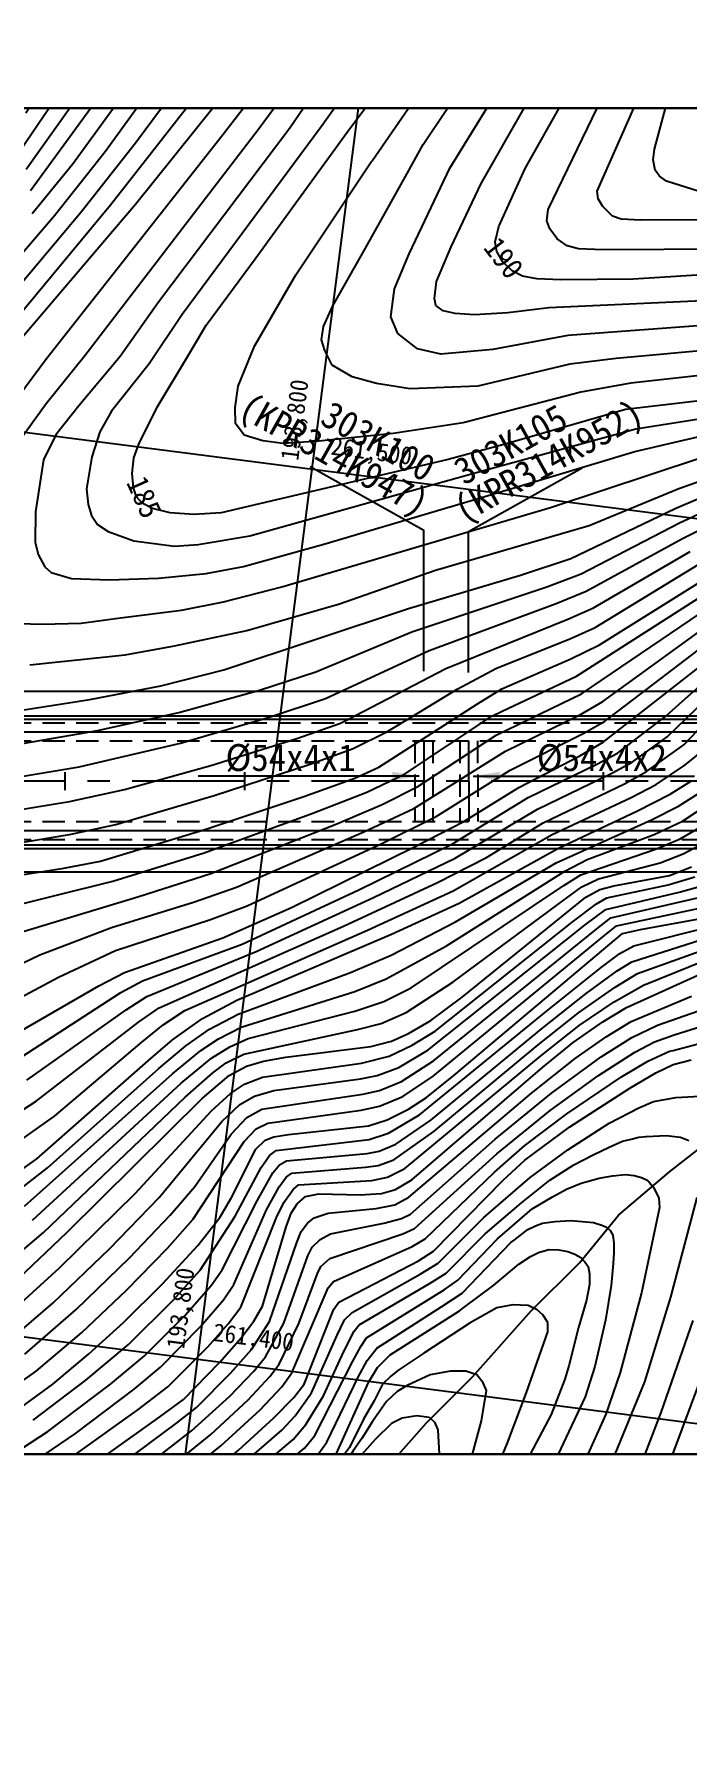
# Model space of a CAD drawing. Header units: millimetres. Extents: x 5094 to 5890, y 1103 to 1807.
# Drawn here: x 5335.8 to 5408.5, y 1363.4 to 1554.2 of the extents above; entities that cross this region are included whole.
import ezdxf
from ezdxf.enums import TextEntityAlignment as Align
from ezdxf.xclip import XClip

# ---------------------------------------------------------------- set-up
doc = ezdxf.new("R2010")
doc.units = ezdxf.units.MM
doc.header["$LTSCALE"] = 10
doc.header["$MEASUREMENT"] = 0
doc.header["$XCLIPFRAME"] = 2
doc.linetypes.add('CENTER', pattern=[2, 1.25, -0.25, 0.25, -0.25])
doc.linetypes.add('HIDDEN', pattern=[0.375, 0.25, -0.125])
doc.layers.add('TX-PAPR', color=2, linetype='Continuous', plot=False)
doc.layers.add('TZ-BASE', color=253, linetype='Continuous')
doc.layers.add('TZ-CABL', color=4, linetype='Continuous')
doc.styles.add('GR', font='GulimChe.ttf')
doc.styles.add('HANA', font='GulimChe.ttf')
doc.styles.get("Standard").update_dxf_attribs({"font": 'GulimChe.ttf'})
doc.linetypes.add('ZIGZAG', pattern='A,0.0001,-0.2,[131,ltypeshp.shx,S=0.2,R=0,X=-0.2,Y=0],-0.4,[131,ltypeshp.shx,S=0.2,R=180,X=0.2,Y=0],-0.2', length=0.8001)
doc.dimstyles.get("Standard").update_dxf_attribs({"dimtxt": 0.18, "dimasz": 0.18, "dimexe": 0.18, "dimexo": 0.0625, "dimgap": 0.09, "dimtad": 0, "dimtih": 1, "dimtoh": 1, "dimdec": 4, "dimzin": 0, "dimdsep": 46, "dimtxsty": 'Standard', "dimcen": 0.09, "dimadec": 0, "dimazin": 0, "dimtfac": 1, "dimtdec": 4, "dimtofl": 0, "dimtmove": 0, "dimatfit": 3, "dimfxl": 0, "dimtolj": 1, "dimtzin": 0, "dimarcsym": 0})

# ---------------------------------------------------------------- blocks, each defined once
blk = doc.blocks.new('JD-GGKLGFKGFK34FGKL')
at = {"layer": 'TZ-BASE'}
for p, q in [((160.58, -175), (206.1, 179.22)), ((193.44, 85.14, 183), (185.08, 72.77, 183)), ((196.86, 84.65, 184), (188.57, 72.93, 184)), ((194.23, 69.13, 186), (205.84, 85.86, 186)), ((199.94, 70.93, 187), (209.05, 84.67, 187)), ((202.89, 68.32, 188), (212.32, 83.62, 188)), ((206.39, 66.6, 189), (215.27, 82.11, 189)), ((171.84, 80.33, 177), (164.49, 70.11, 177)), ((191.77, 72.71, 185), (198.38, 81.68, 185)), ((211.31, 68.26, 190), (218.54, 81.16, 190)), ((179.53, 78.81, 180), (167.85, 64.27, 180)), ((174.12, 79.52, 178), (167.88, 71.1, 178)), ((213.85, 63.7, 191), (221.7, 79.89, 191)), ((157.67, 77.6, 172), (155.64, 74.45, 172)), ((175.35, 77.29, 179), (165.09, 64.2, 179)), ((181.64, 77.23, 181), (177.64, 72.06, 181)), ((184.52, 76.59, 182), (181.53, 72.59, 182)), ((219.32, 65.76, 192), (224.5, 77.46, 192)), ((159.01, 76.12, 173), (154.99, 70.24, 173)), ((161.07, 75.75, 174), (155.68, 68.15, 174)), ((163.47, 75.78, 175), (156.15, 65.77, 175)), ((166.01, 75.85, 176), (160.83, 68.7, 176)), ((225.71, 70.42, 193), (227.16, 75.87, 193)), ((181.53, 72.59, 182), (162.2, 47.4, 182)), ((185.08, 72.77, 183), (170.41, 53.37, 183)), ((188.57, 72.93, 184), (173.08, 51.99, 184)), ((181.22, 58.21, 185), (191.77, 72.71, 185)), ((177.64, 72.06, 181), (157.95, 47.08, 181)), ((167.88, 71.1, 178), (161.81, 63.4, 178)), ((198.14, 67.73, 187), (199.94, 70.93, 187)), ((160.83, 68.7, 176), (156.36, 63.21, 176)), ((164.49, 70.11, 177), (158.83, 62.99, 177)), ((185.72, 56.43, 186), (194.14, 69, 186)), ((194.14, 69, 186), (194.23, 69.13, 186)), ((225.56, 69.25, 193), (225.71, 70.42, 193)), ((225.78, 68.09, 193), (225.56, 69.25, 193)), ((193.49, 59.38, 187), (198.14, 67.73, 187)), ((198.38, 58.75, 188), (202.89, 68.32, 188)), ((208.36, 61.81, 190), (211.31, 68.26, 190)), ((226.26, 67.41, 193), (225.78, 68.09, 193)), ((227.07, 66.86, 193), (226.26, 67.41, 193)), ((230.68, 65.71, 193), (227.07, 66.86, 193)), ((203.06, 59.55, 189), (206.39, 66.6, 189)), ((219.43, 64.88, 192), (219.32, 65.76, 192)), ((219.94, 64.04, 192), (219.43, 64.88, 192)), ((158.83, 62.99, 177), (146.32, 48.51, 177)), ((161.81, 63.4, 178), (147.41, 46.29, 178)), ((165.09, 64.2, 179), (149.65, 45.58, 179)), ((167.85, 64.27, 180), (153.39, 47.26, 180)), ((213.7, 62.45, 191), (213.85, 63.7, 191)), ((221.05, 62.95, 192), (219.94, 64.04, 192)), ((207.94, 60.11, 190), (208.36, 61.81, 190)), ((214.03, 61.53, 191), (213.7, 62.45, 191)), ((214.88, 60.44, 191), (214.03, 61.53, 191)), ((222.01, 62.62, 192), (221.05, 62.95, 192)), ((224.2, 62.5, 192), (222.01, 62.62, 192)), ((233.07, 62.54, 192), (224.2, 62.5, 192)), ((189.86, 52.97, 187), (193.49, 59.38, 187)), ((201.42, 55.68, 189), (203.06, 59.55, 189)), ((208.04, 59.61, 190), (207.94, 60.11, 190)), ((208.15, 59.02, 190), (208.04, 59.61, 190)), ((215.97, 59.66, 191), (214.88, 60.44, 191)), ((217.26, 59.33, 191), (215.97, 59.66, 191)), ((219.96, 59.2, 191), (217.26, 59.33, 191)), ((234.81, 59.28, 191), (219.96, 59.2, 191)), ((175.74, 50.8, 185), (181.22, 58.21, 185)), ((196.73, 54.88, 188), (198.38, 58.75, 188)), ((208.78, 57.89, 190), (208.15, 59.02, 190)), ((209.84, 56.88, 190), (208.78, 57.89, 190)), ((181.14, 48.48, 186), (185.72, 56.43, 186)), ((201.18, 53.8, 189), (201.42, 55.68, 189)), ((211.01, 56.27, 190), (209.84, 56.88, 190)), ((212.59, 55.97, 190), (211.01, 56.27, 190)), ((215.29, 55.87, 190), (212.59, 55.97, 190)), ((223.34, 55.93, 190), (215.29, 55.87, 190)), ((232.82, 56.54, 190), (223.34, 55.93, 190)), ((196.33, 51.75, 188), (196.59, 53.76, 188)), ((196.59, 53.76, 188), (196.73, 54.88, 188)), ((201.33, 53.02, 189), (201.18, 53.8, 189)), ((233.52, 53.64, 189), (213.95, 52.75, 189)), ((170.41, 53.37, 183), (166.14, 47.32, 183)), ((173.08, 51.99, 184), (169.39, 46.51, 184)), ((188.81, 50.68, 187), (189.86, 52.97, 187)), ((197.11, 49.87, 188), (196.33, 51.75, 188)), ((202.15, 52.41, 189), (201.33, 53.02, 189)), ((203.51, 52.1, 189), (202.15, 52.41, 189)), ((205.65, 51.95, 189), (203.51, 52.1, 189)), ((209.35, 52.19, 189), (205.65, 51.95, 189)), ((213.95, 52.75, 189), (209.35, 52.19, 189)), ((173.8, 47.53, 185), (175.74, 50.8, 185)), ((188.61, 49.18, 187), (188.81, 50.68, 187)), ((199.31, 48.19, 188), (197.11, 49.87, 188)), ((216.05, 49.67, 188), (207.69, 48.11, 188)), ((232.54, 50.88, 188), (216.05, 49.67, 188)), ((80, 48.6), (700, -31.07)), ((179.29, 44.01, 186), (181.14, 48.48, 186)), ((188.97, 47.99, 187), (188.61, 49.18, 187)), ((189.78, 46.35, 187), (188.97, 47.99, 187)), ((201.91, 47.6, 188), (199.31, 48.19, 188)), ((207.69, 48.11, 188), (201.91, 47.6, 188)), ((233.26, 48.17, 187), (221.46, 47.1, 187)), ((157.95, 47.08, 181), (153.27, 40.73, 181)), ((162.2, 47.4, 182), (157.89, 42.05, 182)), ((166.14, 47.32, 183), (161.56, 41.83, 183)), ((169.39, 46.51, 184), (165.18, 41.24, 184)), ((170.28, 41.67, 185), (173.8, 47.53, 185)), ((192.03, 45.05, 187), (189.78, 46.35, 187)), ((216.27, 46.45, 187), (206.03, 44.02, 187)), ((221.46, 47.1, 187), (216.27, 46.45, 187)), ((178.98, 41.63, 186), (179.29, 44.01, 186)), ((194.74, 44.32, 187), (192.03, 45.05, 187)), ((198.48, 43.71, 187), (194.74, 44.32, 187)), ((206.03, 44.02, 187), (198.48, 43.71, 187)), ((223.08, 44.35, 186), (217.5, 43.36, 186)), ((230.77, 45.19, 186), (223.08, 44.35, 186)), ((157.89, 42.05, 182), (154.63, 37.5, 182)), ((217.5, 43.36, 186), (204.37, 39.94, 186)), ((234.74, 42.84, 185), (222.47, 41.4, 185)), ((161.56, 41.83, 183), (158.98, 38.6, 183)), ((165.18, 41.24, 184), (163.89, 38.92, 184)), ((168.24, 37.57, 185), (170.28, 41.67, 185)), ((179.01, 39.84, 186), (178.98, 41.63, 186)), ((222.47, 41.4, 185), (209.08, 37.54, 185)), ((223.62, 39.25, 184), (232.8, 40.72, 184)), ((158.98, 38.6, 183), (157.59, 35.8, 183)), ((163.89, 38.92, 184), (163.01, 36.15, 184)), ((179.99, 38.57, 186), (179.01, 39.84, 186)), ((182.07, 37.92, 186), (179.99, 38.57, 186)), ((196.57, 38.73, 186), (188.31, 37.88, 186)), ((204.37, 39.94, 186), (196.57, 38.73, 186)), ((205.58, 34.34, 184), (223.62, 39.25, 184)), ((223.53, 36.72, 183), (230.54, 38.36, 183)), ((167.68, 36.04, 185), (168.24, 37.57, 185)), ((184.33, 37.63, 186), (182.07, 37.92, 186)), ((188.31, 37.88, 186), (184.33, 37.63, 186)), ((209.08, 37.54, 185), (202.71, 35.86, 185)), ((209.81, 32.62, 183), (223.53, 36.72, 183)), ((157.59, 35.8, 183), (156.72, 30.02, 183)), ((163.01, 36.15, 184), (162.41, 32.56, 184)), ((167.5, 34.27, 185), (167.68, 36.04, 185)), ((202.71, 35.86, 185), (177.41, 29.89, 185)), ((214.12, 30.5, 182), (231.06, 36.1, 182)), ((228.42, 32.63, 181), (234.7, 34.82, 181)), ((162.41, 32.56, 184), (162.59, 30.84, 184)), ((167.64, 32.67, 185), (167.5, 34.27, 185)), ((167.99, 31.69, 185), (167.64, 32.67, 185)), ((180.6, 27.35, 184), (205.58, 34.34, 184)), ((188.85, 26.42, 183), (209.81, 32.62, 183)), ((218.45, 28.5, 181), (228.42, 32.63, 181)), ((162.59, 30.84, 184), (162.95, 29.62, 184)), ((168.62, 30.98, 185), (167.99, 31.69, 185)), ((169.76, 30.37, 185), (168.62, 30.98, 185)), ((228, 30.39, 180), (230.79, 31.58, 180)), ((156.72, 30.02, 183), (156.68, 26.63, 183)), ((162.95, 29.62, 184), (163.61, 28.62, 184)), ((171.72, 29.9, 185), (169.76, 30.37, 185)), ((174.36, 29.7, 185), (171.72, 29.9, 185)), ((177.41, 29.89, 185), (174.36, 29.7, 185)), ((184.18, 21.65, 182), (214.12, 30.5, 182)), ((216.39, 24.83, 180), (228, 30.39, 180)), ((217.53, 23.1, 179), (228.5, 28.78, 179)), ((228.5, 28.78, 179), (231.14, 30.01, 179)), ((163.61, 28.62, 184), (164.81, 27.81, 184)), ((164.81, 27.81, 184), (167.69, 26.78, 184)), ((167.69, 26.78, 184), (172.2, 26.2, 184)), ((174.84, 26.39, 184), (180.6, 27.35, 184)), ((201.31, 23.51, 181), (218.45, 28.5, 181)), ((218.1, 21.16, 178), (228.83, 27.04, 178)), ((228.83, 27.04, 178), (231.67, 28.46, 178)), ((156.68, 26.63, 183), (157.03, 25.27, 183)), ((157.03, 25.27, 183), (157.76, 23.87, 183)), ((172.2, 26.2, 184), (174.84, 26.39, 184)), ((179.89, 23.91, 183), (188.85, 26.42, 183)), ((210.78, 22.97, 180), (216.39, 24.83, 180)), ((218.9, 19.31, 177), (229.69, 25.58, 177)), ((157.76, 23.87, 183), (158.47, 23.26, 183)), ((158.47, 23.26, 183), (160.74, 22.57, 183)), ((170.43, 22.63, 183), (175.73, 23.13, 183)), ((175.73, 23.13, 183), (179.89, 23.91, 183)), ((190.62, 19.78, 181), (201.31, 23.51, 181)), ((198.29, 19.23, 180), (210.78, 22.97, 180)), ((213.7, 21.66, 179), (217.53, 23.1, 179)), ((219.09, 17.11, 176), (230.56, 24.12, 176)), ((160.74, 22.57, 183), (164.91, 22.43, 183)), ((164.91, 22.43, 183), (170.43, 22.63, 183)), ((177.69, 20, 182), (184.18, 21.65, 182)), ((198.68, 16.65, 179), (213.7, 21.66, 179)), ((214.75, 19.79, 178), (218.1, 21.16, 178)), ((217.03, 11.71, 174), (232.46, 21.57, 174)), ((219.57, 15.18, 175), (231.16, 22.43, 175)), ((172.98, 19.04, 182), (177.69, 20, 182)), ((177.71, 12.39, 180), (198.29, 19.23, 180)), ((180.29, 16.79, 181), (190.62, 19.78, 181)), ((200.61, 14.58, 178), (214.75, 19.79, 178)), ((216.05, 18.04, 177), (218.9, 19.31, 177)), ((217.57, 9.74, 173), (233.04, 20.19, 173)), ((154.86, 17.57, 182), (157.47, 17.5, 182)), ((157.47, 17.5, 182), (161.8, 17.59, 182)), ((161.8, 17.59, 182), (166.2, 18.21, 182)), ((166.2, 18.21, 182), (172.98, 19.04, 182)), ((202.46, 12.55, 177), (216.05, 18.04, 177)), ((219.95, 8.87, 172), (233.58, 18.77, 172)), ((222.64, 8.56, 171), (234.07, 17.29, 171)), ((172.21, 15.08, 181), (180.29, 16.79, 181)), ((187.95, 12.17, 179), (198.68, 16.65, 179)), ((208.11, 12.58, 176), (216.19, 15.83, 176)), ((216.19, 15.83, 176), (219.09, 17.11, 176)), ((225.6, 8.72, 170), (234.29, 15.54, 170)), ((156.1, 12.96, 181), (166.72, 14.08, 181)), ((166.72, 14.08, 181), (172.21, 15.08, 181)), ((189.03, 9.2, 178), (200.61, 14.58, 178)), ((208.71, 10.3, 175), (216.39, 13.65, 175)), ((216.39, 13.65, 175), (219.57, 15.18, 175)), ((228.83, 8.9, 169), (234.48, 13.93, 169)), ((170.68, 10.61, 180), (177.71, 12.39, 180)), ((181.68, 10.16, 179), (187.95, 12.17, 179)), ((191.44, 6.83, 177), (202.46, 12.55, 177)), ((203.7, 10.25, 176), (208.11, 12.58, 176)), ((208.73, 7.79, 174), (217.03, 11.71, 174)), ((700, 10), (80, 10)), ((700, 10), (80, 10)), ((162.77, 9.12, 180), (170.68, 10.61, 180)), ((172.71, 7.64, 179), (181.68, 10.16, 179)), ((198.76, 7.24, 176), (203.7, 10.25, 176)), ((205.99, 8.61, 175), (208.71, 10.3, 175)), ((214.18, 8.09, 173), (217.57, 9.74, 173)), ((152.09, 7.42, 180), (162.77, 9.12, 180)), ((163.63, 5.65, 179), (172.71, 7.64, 179)), ((182.66, 7.1, 178), (189.03, 9.2, 178)), ((204.33, 7.55, 175), (205.99, 8.61, 175)), ((207.57, 7.24, 174), (208.73, 7.79, 174)), ((208.06, 5.11, 173), (214.18, 8.09, 173)), ((217.48, 7.44, 172), (219.07, 8.36, 172)), ((219.07, 8.36, 172), (219.95, 8.87, 172)), ((220, 4.33, 170), (225.6, 8.72, 170)), ((220.17, 6.67, 171), (222.64, 8.56, 171)), ((226.96, 7.24, 169), (228.83, 8.9, 169)), ((227.12, 4.96, 168), (231.41, 9.05, 168)), ((229, 4.06, 167), (233.87, 9.18, 167)), ((80, 7.3), (700, 7.29)), ((80, 6.9), (700, 6.89)), ((172.87, 4.25, 178), (179.47, 6.17, 178)), ((179.47, 6.17, 178), (182.66, 7.1, 178)), ((185.85, 4.76, 177), (190.72, 6.46, 177)), ((190.72, 6.46, 177), (191.44, 6.83, 177)), ((194.99, 1.55, 175), (204.33, 7.55, 175)), ((195.88, 5.49, 176), (198.76, 7.24, 176)), ((197.83, 0.8, 174), (207.57, 7.24, 174)), ((209.09, 3.34, 172), (217.48, 7.44, 172)), ((217.93, 5.38, 171), (220.17, 6.67, 171)), ((221.6, 3.13, 169), (226.96, 7.24, 169)), ((155.27, 4.19, 179), (160.67, 5.13, 179)), ((160.67, 5.13, 179), (163.63, 5.65, 179)), ((161.57, 1.6, 178), (172.87, 4.25, 178)), ((176.26, 1.74, 177), (185.85, 4.76, 177)), ((192.14, 3.63, 176), (195.88, 5.49, 176)), ((199.32, -0.61, 173), (208.06, 5.11, 173)), ((209.61, 1.24, 171), (217.93, 5.38, 171)), ((217.41, 2.84, 170), (220, 4.33, 170)), ((223.24, 2.13, 168), (227.12, 4.96, 168)), ((224.84, 1.07, 167), (229, 4.06, 167)), ((187.35, 1.89, 176), (192.14, 3.63, 176)), ((198.87, -3.03, 172), (209.09, 3.34, 172)), ((210.58, -0.72, 170), (217.41, 2.84, 170)), ((219.27, 1.89, 169), (221.6, 3.13, 169)), ((220.96, 0.88, 168), (223.24, 2.13, 168)), ((229.09, 1.77, 166), (231.4, 3.63, 166)), ((153.55, 0.27, 178), (161.57, 1.6, 178)), ((160, 1), (160, -1)), ((166.62, -0.91, 177), (176.26, 1.74, 177)), ((176.62, -1.6, 176), (187.35, 1.89, 176)), ((180, 1), (180, -1)), ((186.62, -1.72, 175), (192.3, 0.32, 175)), ((192.3, 0.32, 175), (194.99, 1.55, 175)), ((193.64, -1.24, 174), (197.83, 0.8, 174)), ((200, 1), (200, -1)), ((201.36, -3.94, 171), (209.61, 1.24, 171)), ((211.63, -1.83, 169), (219.27, 1.89, 169)), ((212.66, -3.12, 168), (220.96, 0.88, 168)), ((220, 1), (220, -1)), ((222.36, -0.31, 167), (224.84, 1.07, 167)), ((225.9, -0.36, 166), (229.09, 1.77, 166)), ((227.46, -1.45, 165), (229.85, 0.03, 165)), ((160.5, -2.27, 177), (166.62, -0.91, 177)), ((165.67, -4.81, 176), (176.62, -1.6, 176)), ((175.61, -5.38, 175), (186.62, -1.72, 175)), ((187.62, -3.58, 174), (193.64, -1.24, 174)), ((195.37, -2.59, 173), (199.32, -0.61, 173)), ((203.18, -6.97, 169), (211.63, -1.83, 169)), ((204.48, -4.48, 170), (210.58, -0.72, 170)), ((213.3, -4.64, 167), (222.36, -0.31, 167)), ((214.31, -5.94, 166), (223.1, -1.83, 166)), ((223.1, -1.83, 166), (225.9, -0.36, 166)), ((223.82, -3.31, 165), (227.46, -1.45, 165)), ((228.39, -2.8, 164), (230.72, -1.29, 164)), ((152.09, -3.63, 177), (160.5, -2.27, 177)), ((175.52, -7.97, 174), (187.62, -3.58, 174)), ((190.31, -4.75, 173), (195.37, -2.59, 173)), ((193.33, -5.66, 172), (198.87, -3.03, 172)), ((203.51, -8.57, 168), (212.66, -3.12, 168)), ((215.03, -7.47, 165), (223.82, -3.31, 165)), ((225.39, -4.32, 164), (228.39, -2.8, 164)), ((228.85, -4.44, 163), (231.47, -2.72, 163)), ((160.71, -5.9, 176), (165.67, -4.81, 176)), ((163.98, -8.9, 175), (175.61, -5.38, 175)), ((176.27, -10.27, 173), (190.31, -4.75, 173)), ((179.11, -11.81, 172), (193.33, -5.66, 172)), ((195.31, -6.93, 171), (201.36, -3.94, 171)), ((199.03, -7.28, 170), (204.48, -4.48, 170)), ((206.97, -8.52, 167), (213.3, -4.64, 167)), ((214.75, -9.1, 164), (225.39, -4.32, 164)), ((225.69, -5.95, 163), (228.85, -4.44, 163)), ((228.58, -6.44, 162), (231.15, -4.94, 162)), ((80, -7.1), (700, -7.11)), ((80, -7.5), (700, -7.51)), ((153.33, -7.12, 176), (160.71, -5.9, 176)), ((180.32, -13.89, 171), (195.31, -6.93, 171)), ((185.24, -14.06, 170), (199.03, -7.28, 170)), ((192.75, -12.09, 169), (203.18, -6.97, 169)), ((203.26, -12.2, 166), (214.31, -5.94, 166)), ((203.96, -13.59, 165), (215.03, -7.47, 165)), ((217.49, -10.43, 162), (225.95, -7.55, 162)), ((218.22, -8.71, 163), (225.69, -5.95, 163)), ((225.95, -7.55, 162), (228.58, -6.44, 162)), ((228.92, -8.1, 161), (231.21, -6.88, 161)), ((159.89, -9.7, 175), (163.98, -8.9, 175)), ((165.33, -11.15, 174), (175.52, -7.97, 174)), ((194.41, -12.97, 168), (203.51, -8.57, 168)), ((201.54, -11.29, 167), (206.97, -8.52, 167)), ((203.54, -15.67, 164), (214.75, -9.1, 164)), ((215.72, -10.01, 163), (218.22, -8.71, 163)), ((219.46, -10.89, 161), (226.34, -9.08, 161)), ((226.34, -9.08, 161), (228.92, -8.1, 161)), ((80, -10.1), (700, -10.11)), ((80, -10.1), (700, -10.11)), ((148.52, -15.32, 174), (165.33, -11.15, 174)), ((151.7, -10.99, 175), (159.89, -9.7, 175)), ((168.22, -12.86, 173), (176.27, -10.27, 173)), ((191.06, -16.17, 167), (201.54, -11.29, 167)), ((202.52, -18.35, 163), (215.72, -10.01, 163)), ((215.6, -11.62, 162), (217.49, -10.43, 162)), ((217.6, -11.78, 161), (219.46, -10.89, 161)), ((221.19, -11.66, 160), (227.38, -10.5, 160)), ((227.25, -11.54, 159), (230.21, -10.67, 159)), ((227.38, -10.5, 160), (229.84, -9.56, 160)), ((154.59, -16.96, 173), (168.22, -12.86, 173)), ((174.33, -13.48, 172), (179.11, -11.81, 172)), ((179.77, -18.17, 169), (192.75, -12.09, 169)), ((181.33, -18.98, 168), (194.41, -12.97, 168)), ((193.73, -16.59, 166), (203.26, -12.2, 166)), ((198.58, -23.02, 162), (215.6, -11.62, 162)), ((203.25, -22.4, 161), (215.78, -13.1, 161)), ((204.29, -24.05, 160), (218.07, -12.93, 160)), ((215.78, -13.1, 161), (217.6, -11.78, 161)), ((218.07, -12.93, 160), (219.62, -12.07, 160)), ((219.24, -13.65, 159), (220.41, -13, 159)), ((219.62, -12.07, 160), (221.19, -11.66, 160)), ((220.28, -14.28, 158), (228.47, -12.37, 158)), ((220.41, -13, 159), (227.25, -11.54, 159)), ((220.84, -15.24, 157), (230.98, -12.9, 157)), ((228.47, -12.37, 158), (230.87, -11.7, 158)), ((165.17, -16.32, 172), (174.33, -13.48, 172)), ((176.23, -15.41, 171), (180.32, -13.89, 171)), ((177.59, -17.47, 170), (185.24, -14.06, 170)), ((196.41, -17.04, 165), (203.96, -13.59, 165)), ((216.54, -15.71, 159), (219.24, -13.65, 159)), ((217.99, -16.02, 158), (220.28, -14.28, 158)), ((219.29, -16.44, 157), (220.84, -15.24, 157)), ((221.49, -16.13, 156), (230.74, -14.16, 156)), ((224.14, -16.54, 155), (232.91, -14.94, 155)), ((157.2, -19.35, 172), (165.17, -16.32, 172)), ((165.64, -18.86, 171), (176.23, -15.41, 171)), ((170.51, -25.24, 167), (191.06, -16.17, 167)), ((173.38, -25.56, 166), (193.73, -16.59, 166)), ((179.16, -24.41, 165), (196.41, -17.04, 165)), ((196.36, -19.39, 164), (203.54, -15.67, 164)), ((200.45, -29.96, 158), (217.99, -16.02, 158)), ((201.09, -31.15, 157), (219.29, -16.44, 157)), ((201.27, -27.84, 159), (216.54, -15.71, 159)), ((203.35, -32.8, 155), (222.15, -16.98, 155)), ((219.95, -17.35, 156), (221.49, -16.13, 156)), ((222.15, -16.98, 155), (224.14, -16.54, 155)), ((223.17, -20.11, 153), (232.75, -17.1, 153)), ((223.41, -18.33, 154), (232.43, -16.09, 154)), ((159.28, -21.83, 171), (165.64, -18.86, 171)), ((166.63, -21.3, 170), (177.59, -17.47, 170)), ((168.65, -22.26, 169), (179.77, -18.17, 169)), ((169.11, -23.99, 168), (181.33, -18.98, 168)), ((195.82, -22.02, 163), (202.52, -18.35, 163)), ((201.06, -32.86, 156), (219.95, -17.35, 156)), ((221.85, -19.21, 154), (223.41, -18.33, 154)), ((223.83, -21.42, 152), (232.73, -18.24, 152)), ((150.96, -22.35, 172), (157.2, -19.35, 172)), ((191.84, -21.33, 164), (196.36, -19.39, 164)), ((213.64, -25.66, 154), (219.76, -20.75, 154)), ((219.76, -20.75, 154), (221.85, -19.21, 154)), ((221.56, -21.13, 153), (223.17, -20.11, 153)), ((222.61, -25.21, 150), (233.34, -20.34, 150)), ((224.5, -22.74, 151), (233.04, -19.27, 151)), ((151.44, -26, 171), (159.28, -21.83, 171)), ((152.28, -29.43, 170), (163.78, -22.81, 170)), ((163.78, -22.81, 170), (166.63, -21.3, 170)), ((166.23, -23.55, 169), (168.65, -22.26, 169)), ((179.32, -25.97, 164), (191.84, -21.33, 164)), ((192.33, -23.43, 163), (195.82, -22.02, 163)), ((198.04, -25.76, 161), (203.25, -22.4, 161)), ((218.08, -23.66, 153), (221.56, -21.13, 153)), ((221.21, -24.58, 151), (224.5, -22.74, 151)), ((221.34, -22.94, 152), (223.83, -21.42, 152)), ((154.5, -31.16, 169), (166.23, -23.55, 169)), ((166.81, -25.48, 168), (169.11, -23.99, 168)), ((175.34, -26.46, 165), (179.16, -24.41, 165)), ((179.66, -27.41, 163), (192.33, -23.43, 163)), ((192.31, -25.63, 162), (195.53, -24.54, 162)), ((195.53, -24.54, 162), (198.58, -23.02, 162)), ((200.79, -26.65, 160), (204.29, -24.05, 160)), ((213.25, -27.47, 153), (218.08, -23.66, 153)), ((217.26, -25.8, 152), (221.34, -22.94, 152)), ((217.33, -27.23, 151), (221.21, -24.58, 151)), ((223.13, -26.77, 149), (229.84, -23.95, 149)), ((226.06, -27.18, 148), (236.35, -23.58, 148)), ((227.89, -28.26, 147), (239.76, -24.58, 147)), ((155.76, -33.32, 168), (166.81, -25.48, 168)), ((168.2, -26.86, 167), (170.51, -25.24, 167)), ((170.94, -27.16, 166), (173.38, -25.56, 166)), ((171.99, -28.82, 165), (175.34, -26.46, 165)), ((176.13, -27.64, 164), (179.32, -25.97, 164)), ((180.44, -28.66, 162), (192.31, -25.63, 162)), ((195.23, -26.99, 161), (198.04, -25.76, 161)), ((198.3, -28.13, 160), (200.79, -26.65, 160)), ((199.52, -37.18, 154), (213.64, -25.66, 154)), ((212.73, -29.38, 152), (217.26, -25.8, 152)), ((219.95, -26.82, 150), (222.61, -25.21, 150)), ((156.79, -35.66, 167), (168.2, -26.86, 167)), ((168.57, -29.08, 166), (170.94, -27.16, 166)), ((173.48, -29.5, 164), (176.13, -27.64, 164)), ((177.1, -28.69, 163), (179.66, -27.41, 163)), ((179.93, -30.4, 161), (192.6, -27.67, 161)), ((192.6, -27.67, 161), (195.23, -26.99, 161)), ((196.41, -28.95, 160), (198.3, -28.13, 160)), ((198.71, -29.42, 159), (201.27, -27.84, 159)), ((200.79, -37.78, 153), (213.25, -27.47, 153)), ((213, -30.64, 151), (217.33, -27.23, 151)), ((216.65, -29.13, 150), (219.95, -26.82, 150)), ((216.89, -30.89, 149), (220.31, -28.48, 149)), ((219.77, -30.72, 148), (223.18, -28.57, 148)), ((220.31, -28.48, 149), (223.13, -26.77, 149)), ((223.18, -28.57, 148), (226.06, -27.18, 148)), ((225.73, -29.04, 147), (227.89, -28.26, 147)), ((158.84, -37.34, 166), (168.57, -29.08, 166)), ((169.31, -31.11, 165), (171.99, -28.82, 165)), ((170.46, -32.03, 164), (173.48, -29.5, 164)), ((171.99, -32.59, 163), (175.16, -30, 163)), ((175.16, -30, 163), (177.1, -28.69, 163)), ((176.32, -30.86, 162), (178.38, -29.59, 162)), ((177.98, -31.39, 161), (179.93, -30.4, 161)), ((178.38, -29.59, 162), (180.44, -28.66, 162)), ((184.63, -30.76, 160), (194.11, -29.57, 160)), ((194.11, -29.57, 160), (196.41, -28.95, 160)), ((196.15, -30.64, 159), (198.71, -29.42, 159)), ((197.21, -31.89, 158), (200.45, -29.96, 158)), ((201.13, -39.05, 152), (212.73, -29.38, 152)), ((213.22, -31.89, 150), (216.65, -29.13, 150)), ((219.46, -32.81, 147), (223.52, -30.2, 147)), ((223.52, -30.2, 147), (225.73, -29.04, 147)), ((224.98, -31.18, 146), (227.4, -30.08, 146)), ((227.4, -30.08, 146), (227.78, -30, 146)), ((227.78, -30, 146), (232.24, -28.82, 146)), ((156.87, -42.08, 165), (169.31, -31.11, 165)), ((158.07, -43.1, 164), (170.46, -32.03, 164)), ((172.95, -33.65, 162), (176.32, -30.86, 162)), ((176.48, -32.5, 161), (177.98, -31.39, 161)), ((178.3, -32.79, 160), (180.23, -31.75, 160)), ((180.23, -31.75, 160), (182.12, -31.18, 160)), ((182.03, -32.99, 159), (193.05, -31.43, 159)), ((182.12, -31.18, 160), (184.63, -30.76, 160)), ((193.05, -31.43, 159), (196.15, -30.64, 159)), ((194.8, -32.8, 158), (197.21, -31.89, 158)), ((197.5, -33.46, 157), (201.09, -31.15, 157)), ((197.89, -43.15, 151), (213, -30.64, 151)), ((198.68, -44.41, 150), (213.22, -31.89, 150)), ((211.99, -34.78, 149), (216.89, -30.89, 149)), ((214.23, -34.77, 148), (219.77, -30.72, 148)), ((222.05, -32.94, 146), (224.98, -31.18, 146)), ((225.86, -32.49, 145), (227.81, -31.56, 145)), ((227.81, -31.56, 145), (229.79, -31.03, 145)), ((155.48, -47.36, 163), (171.99, -32.59, 163)), ((156.39, -48.93, 162), (172.95, -33.65, 162)), ((173.39, -35.21, 161), (176.48, -32.5, 161)), ((175.28, -35.36, 160), (178.3, -32.79, 160)), ((178.45, -34.8, 159), (180.03, -33.76, 159)), ((180.03, -33.76, 159), (182.03, -32.99, 159)), ((183.28, -34.45, 158), (192.94, -33.18, 158)), ((192.94, -33.18, 158), (194.8, -32.8, 158)), ((195.07, -34.46, 157), (197.5, -33.46, 157)), ((197.65, -35.12, 156), (201.06, -32.86, 156)), ((200.3, -35.23, 155), (203.35, -32.8, 155)), ((214.07, -36.69, 147), (219.46, -32.81, 147)), ((215.93, -37.06, 146), (222.05, -32.94, 146)), ((216.27, -38.53, 145), (222.96, -34.19, 145)), ((222.96, -34.19, 145), (225.86, -32.49, 145)), ((150.92, -39.43, 167), (156.79, -35.66, 167)), ((157.59, -50.28, 161), (173.39, -35.21, 161)), ((160.22, -50.27, 160), (175.28, -35.36, 160)), ((176.32, -36.73, 159), (178.45, -34.8, 159)), ((177.5, -37.92, 158), (179.49, -36.04, 158)), ((179.49, -36.04, 158), (181.12, -35.08, 158)), ((181.12, -35.08, 158), (183.28, -34.45, 158)), ((181.94, -36.55, 157), (193.2, -34.88, 157)), ((193, -36.66, 156), (195.05, -36.22, 156)), ((193.2, -34.88, 157), (195.07, -34.46, 157)), ((195.05, -36.22, 156), (197.65, -35.12, 156)), ((198.31, -36.56, 155), (200.3, -35.23, 155)), ((198.32, -46.36, 149), (211.99, -34.78, 149)), ((207.97, -39.9, 148), (214.23, -34.77, 148)), ((223.95, -36.39, 144), (225.61, -35.7, 144)), ((225.61, -35.7, 144), (228.11, -35.23, 144)), ((228.11, -35.23, 144), (230.78, -35.11, 144)), ((152.17, -42.05, 166), (158.84, -37.34, 166)), ((167.82, -45.93, 159), (176.32, -36.73, 159)), ((170.5, -46.39, 158), (177.5, -37.92, 158)), ((178.53, -39.33, 157), (180.28, -37.49, 157)), ((180.28, -37.49, 157), (181.94, -36.55, 157)), ((181.31, -38.74, 156), (182.63, -38.09, 156)), ((182.63, -38.09, 156), (193, -36.66, 156)), ((193.84, -38.4, 155), (195.93, -37.75, 155)), ((195.93, -37.75, 155), (198.31, -36.56, 155)), ((196.06, -39.23, 154), (199.52, -37.18, 154)), ((196.87, -40.43, 153), (200.79, -37.78, 153)), ((208.13, -41.54, 147), (214.07, -36.69, 147)), ((211.27, -40.61, 146), (215.93, -37.06, 146)), ((216.06, -41.06, 144), (220.65, -38.11, 144)), ((220.65, -38.11, 144), (223.95, -36.39, 144)), ((174.46, -45.15, 157), (178.53, -39.33, 157)), ((179.96, -40.14, 156), (181.31, -38.74, 156)), ((181.28, -41.02, 155), (182.32, -40, 155)), ((182.32, -40, 155), (183.27, -39.64, 155)), ((183.27, -39.64, 155), (184.92, -39.38, 155)), ((183.56, -41.15, 154), (193.91, -39.92, 154)), ((184.92, -39.38, 155), (193.84, -38.4, 155)), ((193.91, -39.92, 154), (196.06, -39.23, 154)), ((196.67, -42.18, 152), (201.13, -39.05, 152)), ((198.5, -48.23, 148), (207.97, -39.9, 148)), ((211.25, -42.22, 145), (216.27, -38.53, 145)), ((222.15, -40.12, 143), (223.13, -39.87, 143)), ((223.13, -39.87, 143), (223.96, -39.67, 143)), ((223.96, -39.67, 143), (224.75, -39.59, 143)), ((224.75, -39.59, 143), (224.84, -39.58, 143)), ((224.84, -39.58, 143), (227.01, -39.49, 143)), ((227.01, -39.49, 143), (228.6, -39.67, 143)), ((227.38, -43.53, 175.11), (232.62, -39.46, 175.11)), ((228.6, -39.67, 143), (229.54, -40.04, 143)), ((174.26, -48.83, 156), (179.96, -40.14, 156)), ((178.57, -46.37, 155), (181.28, -41.02, 155)), ((181.86, -43.05, 154), (182.8, -41.7, 154)), ((182.8, -41.7, 154), (183.56, -41.15, 154)), ((184.68, -42.32, 153), (193.67, -41.47, 153)), ((193.67, -41.47, 153), (195.04, -41.22, 153)), ((195.04, -41.22, 153), (196.87, -40.43, 153)), ((198.98, -49.85, 147), (208.13, -41.54, 147)), ((207.89, -43.58, 146), (211.27, -40.61, 146)), ((211.87, -44.15, 144), (216.06, -41.06, 144)), ((216.73, -42.76, 143), (218.89, -41.64, 143)), ((218.89, -41.64, 143), (220.67, -40.77, 143)), ((220.67, -40.77, 143), (222.15, -40.12, 143)), ((152.65, -45.04, 165), (156.87, -42.08, 165)), ((154.3, -46.01, 164), (158.07, -43.1, 164)), ((178.97, -48.45, 154), (181.86, -43.05, 154)), ((181.42, -46.75, 153), (183.18, -43.64, 153)), ((183.18, -43.64, 153), (183.93, -42.73, 153)), ((183.93, -42.73, 153), (184.68, -42.32, 153)), ((184.65, -44.14, 152), (185.28, -43.67, 152)), ((185.28, -43.67, 152), (193.5, -43.01, 152)), ((193.5, -43.01, 152), (194.92, -42.84, 152)), ((194.92, -42.84, 152), (196.67, -42.18, 152)), ((195.95, -44.12, 151), (197.89, -43.15, 151)), ((200.14, -50.99, 146), (207.89, -43.58, 146)), ((208.84, -44.47, 145), (211.25, -42.22, 145)), ((214.05, -44.47, 143), (216.73, -42.76, 143)), ((221.05, -43.96, 142), (222.47, -43.84, 142)), ((221.71, -48.36, 175.11), (227.38, -43.53, 175.11)), ((222.47, -43.84, 142), (223.45, -43.93, 142)), ((171.73, -48.35, 157), (174.46, -45.15, 157)), ((182.45, -47.76, 152), (183.87, -45.2, 152)), ((183.87, -45.2, 152), (184.65, -44.14, 152)), ((184.4, -46.95, 151), (185.45, -45.5, 151)), ((185.45, -45.5, 151), (186.02, -44.98, 151)), ((186.02, -44.98, 151), (194.2, -44.48, 151)), ((194.2, -44.48, 151), (195.95, -44.12, 151)), ((195.27, -45.94, 150), (196.84, -45.48, 150)), ((196.84, -45.48, 150), (198.68, -44.41, 150)), ((201.07, -52.37, 145), (208.84, -44.47, 145)), ((206.68, -48.62, 144), (211.87, -44.15, 144)), ((210.88, -46.98, 143), (214.05, -44.47, 143)), ((214.34, -46.32, 142), (215.89, -45.46, 142)), ((215.89, -45.46, 142), (217.53, -44.8, 142)), ((217.53, -44.8, 142), (219.54, -44.22, 142)), ((219.54, -44.22, 142), (221.05, -43.96, 142)), ((223.45, -43.93, 142), (224.25, -44.15, 142)), ((224.25, -44.15, 142), (224.83, -44.41, 142)), ((224.83, -44.41, 142), (225.12, -44.69, 142)), ((225.12, -44.69, 142), (225.59, -45.25, 142)), ((225.59, -45.25, 142), (226.19, -46.48, 142)), ((159.41, -54.24, 159), (167.82, -45.93, 159)), ((164.95, -52.1, 158), (170.5, -46.39, 158)), ((177.26, -48.6, 155), (178.57, -46.37, 155)), ((177.54, -54.44, 153), (181.42, -46.75, 153)), ((183.57, -48.63, 151), (184.4, -46.95, 151)), ((185.23, -48.13, 150), (185.9, -47.11, 150)), ((185.9, -47.11, 150), (186.81, -46.26, 150)), ((186.81, -46.26, 150), (188.31, -45.97, 150)), ((188.31, -45.97, 150), (192.89, -46.09, 150)), ((189.35, -48.14, 149), (194.7, -47.62, 149)), ((192.89, -46.09, 150), (195.27, -45.94, 150)), ((194.7, -47.62, 149), (196.78, -47.21, 149)), ((196.78, -47.21, 149), (198.32, -46.36, 149)), ((206.83, -50.43, 143), (210.88, -46.98, 143)), ((208.2, -51, 142), (212.08, -47.66, 142)), ((212.08, -47.66, 142), (214.34, -46.32, 142)), ((226.29, -47.49, 142), (224.28, -57, 142)), ((226.19, -46.48, 142), (226.29, -47.49, 142)), ((230.44, -46.38, 143), (227.51, -57.49, 143)), ((167.21, -53.11, 157), (171.73, -48.35, 157)), ((171.43, -52.02, 156), (174.26, -48.83, 156)), ((174.81, -51.74, 155), (177.26, -48.6, 155)), ((175.08, -54.47, 154), (178.97, -48.45, 154)), ((178.84, -56.08, 152), (182.45, -47.76, 152)), ((179.6, -58.62, 151), (183.57, -48.63, 151)), ((184.65, -49.64, 150), (185.23, -48.13, 150)), ((186.33, -50.18, 149), (187.04, -49.24, 149)), ((187.04, -49.24, 149), (187.78, -48.64, 149)), ((187.78, -48.64, 149), (189.35, -48.14, 149)), ((189.59, -50.45, 148), (195.56, -49.24, 148)), ((195.56, -49.24, 148), (197.5, -48.72, 148)), ((197.5, -48.72, 148), (198.5, -48.23, 148)), ((201.59, -53.72, 144), (206.68, -48.62, 144)), ((211.6, -49.95, 141), (212.45, -49.53, 141)), ((212.45, -49.53, 141), (213.24, -49.25, 141)), ((213.24, -49.25, 141), (214.6, -49.05, 141)), ((214.6, -49.05, 141), (216.39, -48.94, 141)), ((216.39, -48.94, 141), (218.9, -49.18, 141)), ((217.37, -53.67, 175.11), (221.71, -48.36, 175.11)), ((218.9, -49.18, 141), (219.85, -49.46, 141)), ((219.85, -49.46, 141), (220.35, -49.71, 141)), ((150.73, -56.12, 161), (157.59, -50.28, 161)), ((154.05, -56.16, 160), (160.22, -50.27, 160)), ((182.01, -58.5, 150), (184.65, -49.64, 150)), ((182.79, -60.19, 149), (185.84, -51.4, 149)), ((185.84, -51.4, 149), (186.33, -50.18, 149)), ((187.55, -51.94, 148), (188.43, -51.08, 148)), ((188.43, -51.08, 148), (189.59, -50.45, 148)), ((189.53, -53.19, 147), (197.67, -50.45, 147)), ((197.67, -50.45, 147), (198.98, -49.85, 147)), ((198.72, -51.86, 146), (200.14, -50.99, 146)), ((202.51, -54.82, 143), (206.83, -50.43, 143)), ((203.8, -55.6, 142), (208.2, -51, 142)), ((204.28, -57.04, 141), (209.7, -51.42, 141)), ((209.7, -51.42, 141), (210.09, -51.13, 141)), ((210.09, -51.13, 141), (211.6, -49.95, 141)), ((220.35, -49.71, 141), (220.76, -50.07, 141)), ((220.76, -50.07, 141), (221.07, -50.6, 141)), ((221.07, -50.6, 141), (221.19, -51.49, 141)), ((221.19, -51.49, 141), (221.17, -52.51, 141)), ((80, -52.23), (700, -131.9)), ((158.68, -58.11, 158), (164.95, -52.1, 158)), ((161.24, -58.88, 157), (167.21, -53.11, 157)), ((166.87, -56.72, 156), (171.43, -52.02, 156)), ((170.88, -56.02, 155), (174.81, -51.74, 155)), ((184.41, -60.39, 148), (187.08, -52.87, 148)), ((187.08, -52.87, 148), (187.55, -51.94, 148)), ((188.51, -54.07, 147), (189.53, -53.19, 147)), ((189.94, -55.75, 146), (198.72, -51.86, 146)), ((199.4, -53.44, 145), (201.07, -52.37, 145)), ((210.61, -53.81, 140), (211.89, -52.98, 140)), ((211.89, -52.98, 140), (212.78, -52.53, 140)), ((212.78, -52.53, 140), (213.93, -52.18, 140)), ((213.93, -52.18, 140), (215.02, -52.21, 140)), ((215.02, -52.21, 140), (216.06, -52.42, 140)), ((216.06, -52.42, 140), (216.82, -52.71, 140)), ((216.82, -52.71, 140), (217.49, -53.06, 140)), ((217.49, -53.06, 140), (217.96, -53.54, 140)), ((221.17, -52.51, 141), (221.1, -53.73, 141)), ((152.57, -60.41, 159), (159.41, -54.24, 159)), ((172.01, -57.88, 154), (175.08, -54.47, 154)), ((176.3, -56.21, 153), (177.54, -54.44, 153)), ((186.07, -60.43, 147), (188.14, -54.86, 147)), ((188.14, -54.86, 147), (188.51, -54.07, 147)), ((190.53, -58.05, 145), (199.4, -53.44, 145)), ((192.02, -59.2, 144), (199.61, -54.93, 144)), ((199.61, -54.93, 144), (201.59, -53.72, 144)), ((200.72, -55.95, 143), (202.51, -54.82, 143)), ((207.8, -56.17, 140), (210.61, -53.81, 140)), ((211.92, -59.06, 175.11), (217.37, -53.67, 175.11)), ((217.96, -53.54, 140), (218.31, -54.08, 140)), ((218.31, -54.08, 140), (218.47, -54.89, 140)), ((218.47, -54.89, 140), (218.47, -56.1, 140)), ((221.1, -53.73, 141), (220.87, -56.2, 141)), ((161.84, -61.47, 156), (166.87, -56.72, 156)), ((166.53, -60.33, 155), (170.88, -56.02, 155)), ((173.4, -59.49, 153), (176.3, -56.21, 153)), ((177.67, -57.8, 152), (178.84, -56.08, 152)), ((185.29, -65.93, 146), (189.33, -56.46, 146)), ((189.33, -56.46, 146), (189.94, -55.75, 146)), ((192.8, -60.58, 143), (200.72, -55.95, 143)), ((193.63, -62.04, 142), (202.27, -56.69, 142)), ((202.02, -58.54, 141), (204.28, -57.04, 141)), ((202.27, -56.69, 142), (203.8, -55.6, 142)), ((204.47, -58.65, 140), (207.8, -56.17, 140)), ((218.47, -56.1, 140), (218.14, -57.81, 140)), ((220.87, -56.2, 141), (220.27, -60.06, 141)), ((224.28, -57, 142), (221.88, -65.9, 142)), ((153.86, -62.27, 158), (158.68, -58.11, 158)), ((155.51, -63.86, 157), (161.24, -58.88, 157)), ((167.07, -62.75, 154), (172.01, -57.88, 154)), ((175.11, -60.76, 152), (177.67, -57.8, 152)), ((178.2, -60.46, 151), (179.6, -58.62, 151)), ((181.07, -60.17, 150), (182.01, -58.5, 150)), ((189.53, -59.96, 145), (189.97, -58.84, 145)), ((189.97, -58.84, 145), (190.53, -58.05, 145)), ((194.77, -63.17, 141), (202.02, -58.54, 141)), ((196.24, -63.92, 140), (203.98, -59, 140)), ((203.98, -59, 140), (204.47, -58.65, 140)), ((208.15, -58.68, 139), (205.16, -60.37, 139)), ((205.44, -66.38, 175.11), (211.92, -59.06, 175.11)), ((209.93, -58.33, 139), (208.15, -58.68, 139)), ((211.65, -58.44, 139), (209.93, -58.33, 139)), ((212.63, -58.91, 139), (211.65, -58.44, 139)), ((213.25, -59.45, 139), (212.63, -58.91, 139)), ((218.14, -57.81, 140), (217.25, -60.88, 140)), ((227.51, -57.49, 143), (224.59, -66.91, 143)), ((162.64, -63.86, 155), (166.53, -60.33, 155)), ((168.86, -64.02, 153), (173.4, -59.49, 153)), ((170.65, -65.3, 152), (175.11, -60.76, 152)), ((175.91, -63.02, 151), (178.2, -60.46, 151)), ((179.64, -62.04, 150), (181.07, -60.17, 150)), ((180.81, -63.33, 149), (182.79, -60.19, 149)), ((182.36, -64.13, 148), (184.41, -60.39, 148)), ((183.86, -64.97, 147), (186.07, -60.43, 147)), ((186.68, -67.19, 145), (189.53, -59.96, 145)), ((190.35, -61.72, 144), (191.17, -60.02, 144)), ((191.17, -60.02, 144), (192.02, -59.2, 144)), ((192.25, -61.29, 143), (192.8, -60.58, 143)), ((205.16, -60.37, 139), (199.99, -63.75, 139)), ((213.83, -60.33, 139), (213.25, -59.45, 139)), ((213.81, -61.37, 139), (213.83, -60.33, 139)), ((217.25, -60.88, 140), (216.16, -65.14, 140)), ((220.27, -60.06, 141), (219.08, -65.22, 141)), ((232.93, -61.06, 145), (223.41, -86.62, 145)), ((229.97, -60.11, 144), (226.43, -70.36, 144)), ((156.79, -65.73, 156), (161.84, -61.47, 156)), ((162.33, -66.74, 154), (167.07, -62.75, 154)), ((177.24, -64.76, 150), (179.64, -62.04, 150)), ((187.49, -68.16, 144), (190.35, -61.72, 144)), ((191.04, -63.63, 143), (192.25, -61.29, 143)), ((192.98, -63, 142), (193.63, -62.04, 142)), ((211.44, -68.11, 139), (213.81, -61.37, 139)), ((158.65, -67.17, 155), (162.64, -63.86, 155)), ((165.08, -67.17, 153), (168.86, -64.02, 153)), ((171.45, -67.47, 151), (175.91, -63.02, 151)), ((173.2, -68.88, 150), (177.24, -64.76, 150)), ((178.46, -65.98, 149), (180.81, -63.33, 149)), ((181.05, -65.73, 148), (182.36, -64.13, 148)), ((187.87, -72.89, 142), (192.1, -64.62, 142)), ((188.82, -68.48, 143), (191.04, -63.63, 143)), ((192.1, -64.62, 142), (192.98, -63, 142)), ((192.69, -66.42, 141), (193.69, -64.56, 141)), ((193.69, -64.56, 141), (194.77, -63.17, 141)), ((194.85, -65.32, 140), (196.24, -63.92, 140)), ((199.99, -63.75, 139), (197.21, -65.59, 139)), ((153.17, -68.32, 156), (156.79, -65.73, 156)), ((156.47, -71.19, 154), (162.33, -66.74, 154)), ((167.72, -67.73, 152), (170.65, -65.3, 152)), ((174.66, -69.77, 149), (178.46, -65.98, 149)), ((178.36, -68.51, 148), (181.05, -65.73, 148)), ((180.41, -68.92, 147), (182.85, -66.34, 147)), ((182.85, -66.34, 147), (183.86, -64.97, 147)), ((184.17, -67.48, 146), (185.29, -65.93, 146)), ((189.18, -73.65, 141), (192.69, -66.42, 141)), ((193.86, -66.91, 140), (194.85, -65.32, 140)), ((196.32, -66.28, 139), (195.39, -67.2, 139)), ((197.21, -65.59, 139), (196.32, -66.28, 139)), ((200.72, -66.15, 138), (198.15, -67.32, 138)), ((200.3, -71.49, 175.11), (205.44, -66.38, 175.11)), ((202.97, -65.75, 138), (200.72, -66.15, 138)), ((204.7, -65.74, 138), (202.97, -65.75, 138)), ((205.92, -66.13, 138), (204.7, -65.74, 138)), ((206.62, -67.03, 138), (205.92, -66.13, 138)), ((215.73, -66.64, 140), (214.19, -70.57, 140)), ((216.16, -65.14, 140), (215.73, -66.64, 140)), ((219.08, -65.22, 141), (217.98, -68.61, 141)), ((221.88, -65.9, 142), (220.28, -70.53, 142)), ((154.78, -70.01, 155), (158.65, -67.17, 155)), ((158.1, -72.46, 153), (165.08, -67.17, 153)), ((161.17, -72.67, 152), (167.72, -67.73, 152)), ((168.13, -70.03, 151), (171.45, -67.47, 151)), ((174.12, -72.38, 148), (178.36, -68.51, 148)), ((181.75, -70.03, 146), (184.17, -67.48, 146)), ((183.3, -70.95, 145), (185.51, -68.69, 145)), ((185.51, -68.69, 145), (186.68, -67.19, 145)), ((185.67, -70.71, 144), (187.49, -68.16, 144)), ((186.84, -71.69, 143), (188.82, -68.48, 143)), ((190.05, -75.43, 140), (193.86, -66.91, 140)), ((195.39, -67.2, 139), (194.46, -69.04, 139)), ((197.02, -67.99, 138), (195.84, -69.11, 138)), ((198.15, -67.32, 138), (197.02, -67.99, 138)), ((206.42, -71.27, 138), (206.97, -67.88, 138)), ((206.97, -67.88, 138), (206.62, -67.03, 138)), ((209.34, -73.73, 139), (211.44, -68.11, 139)), ((217.98, -68.61, 141), (211.17, -83.15, 141)), ((224.59, -66.91, 143), (216.38, -87.1, 143)), ((158.59, -76.89, 151), (168.13, -70.03, 151)), ((170.59, -70.82, 150), (173.2, -68.88, 150)), ((172.44, -71.55, 149), (174.66, -69.77, 149)), ((176.25, -72.81, 147), (180.41, -68.92, 147)), ((177.37, -74.05, 146), (181.75, -70.03, 146)), ((194.46, -69.04, 139), (193.27, -71.09, 139)), ((195.84, -69.11, 138), (194.28, -71.33, 138)), ((214.19, -70.57, 140), (207.76, -82.8, 140)), ((220.28, -70.53, 142), (214.09, -84.38, 142)), ((226.43, -70.36, 144), (217.8, -92.56, 144)), ((152.55, -76.1, 153), (158.1, -72.46, 153)), ((162.16, -76.83, 150), (170.59, -70.82, 150)), ((163.92, -77.86, 149), (172.44, -71.55, 149)), ((167.6, -77.44, 148), (174.12, -72.38, 148)), ((179.34, -74.55, 145), (183.3, -70.95, 145)), ((180.19, -75.79, 144), (184.17, -72.32, 144)), ((184.17, -72.32, 144), (185.67, -70.71, 144)), ((185.42, -73.34, 143), (186.84, -71.69, 143)), ((190.21, -83.04, 175.11), (200.3, -71.49, 175.11)), ((193.27, -71.09, 139), (191.71, -74.23, 139)), ((194.28, -71.33, 138), (193.11, -73.26, 138)), ((194.6, -73.33, 137), (196.46, -71.49, 137)), ((196.46, -71.49, 137), (197.57, -70.94, 137)), ((197.57, -70.94, 137), (199.21, -70.69, 137)), ((199.21, -70.69, 137), (200.58, -70.87, 137)), ((200.58, -70.87, 137), (201.2, -71.41, 137)), ((201.2, -71.41, 137), (201.55, -72.27, 137)), ((201.55, -72.27, 137), (201.73, -75.41, 137)), ((204.63, -77.97, 138), (206.42, -71.27, 138)), ((154.98, -76.92, 152), (161.17, -72.67, 152)), ((170.12, -77.77, 147), (176.25, -72.81, 147)), ((170.76, -79.57, 146), (177.37, -74.05, 146)), ((183.49, -75, 143), (185.42, -73.34, 143)), ((184.5, -76.18, 142), (186.71, -74.32, 142)), ((186.71, -74.32, 142), (187.87, -72.89, 142)), ((187.99, -75.31, 141), (189.18, -73.65, 141)), ((191.71, -74.23, 139), (190.59, -75.82, 139)), ((193.11, -73.26, 138), (192.12, -74.63, 138)), ((192.58, -75.61, 137), (194.6, -73.33, 137)), ((206.67, -80.08, 139), (209.34, -73.73, 139)), ((171.66, -81.19, 145), (179.34, -74.55, 145)), ((192.12, -74.63, 138), (191.25, -76.02, 138))]:
    blk.add_line(p, q, dxfattribs=at)
at = {"layer": 'TZ-BASE', "linetype": 'CENTER', "flags": 128}
blk.add_lwpolyline([(700, 0), (80, 0), (0, 0)], dxfattribs=at)
at = {"layer": 'TZ-BASE', "style": 'HANA'}
for s, height, rotation, p in [('190', 2.4, 307.6838, (206.55, 59.42, 190)), ('193,800', 2, 82.6776, (186, 35.65)), ('261,500', 2, 352.6776, (189.57, 36.4)), ('185', 2.4, 294.1127, (166.8, 33.29, 185)), ('193,800', 2, 82.6776, (173.28, -63.34)), ('261,400', 2, 352.6776, (176.41, -62.35))]:
    blk.add_text(s, height=height, rotation=rotation, dxfattribs=at).set_placement(p)
blk = doc.blocks.new('b')
at = {"layer": 'TZ-BASE', "flags": 128}
for points in [[(285.3, 380.16), (285.3, 395.86), (272.64, 402.95)], [(290.29, 380.03), (290.29, 395.74), (302.94, 402.82)]]:
    blk.add_lwpolyline(points, dxfattribs=at)
at = {"layer": 'TZ-BASE', "style": 'GR'}
for s, rotation, p in [('(KPR314K947)', 330.7613, (264.45, 408.68)), ('303K100', 330.7613, (273.58, 407.8)), ('303K105', 29.2387, (289.78, 400.83)), ('(KPR314K952)', 29.2387, (289.78, 396.6))]:
    blk.add_text(s, height=3, rotation=rotation, dxfattribs=at).set_placement(p)
at = {"layer": 'TZ-BASE'}
for s, rotation, p in [('Ø54x4x1', 359.9482, (270.45, 370.54)), ('Ø54x4x2', 0.0518, (305.15, 370.54))]:
    blk.add_text(s, height=3, rotation=rotation, dxfattribs=at).set_placement(p, align=Align.MIDDLE)
for points in [[(284.8, 368.47), (260.15, 368.47)], [(290.8, 368.47), (315.46, 368.47)]]:
    blk.add_leader(points, dimstyle='Standard', override={"dimtxt": 3, "dimasz": 3, "dimexe": 2, "dimexo": 3, "dimgap": 1, "dimtad": 0, "dimtih": 0, "dimcen": 1, "dimaunit": 1, "dimadec": 8, "dimtix": 1, "dimtofl": 1, "dimtmove": 2, "dimtvp": 2}, dxfattribs=at)

msp = doc.modelspace()

# ---------------------------------------------------------------- linework, layer by layer
at = {"layer": 'TX-PAPR'}
msp.add_lwpolyline([(5179.19, 1545.96), (5879.19, 1545.96), (5879.19, 1395.96), (5179.19, 1395.96), (5179.19, 1545.96)], dxfattribs=at)
at = {"layer": 'TZ-CABL', "linetype": 'HIDDEN'}
for points in [[(5179.19, 1477.46), (5879.19, 1477.46)], [(5179.19, 1476.46), (5879.19, 1476.46)], [(5179.19, 1475.46), (5879.19, 1475.46)], [(5378.19, 1475.46), (5378.2, 1466.46)], [(5380.19, 1475.46), (5380.2, 1466.46)], [(5383.19, 1475.46), (5383.2, 1466.46)], [(5385.19, 1475.46), (5385.2, 1466.46)], [(5179.19, 1466.46), (5879.19, 1466.46)], [(5179.19, 1465.46), (5879.19, 1465.46)], [(5179.19, 1464.46), (5879.19, 1464.46)]]:
    msp.add_lwpolyline(points, dxfattribs=at)
at = {"layer": 'TZ-CABL', "linetype": 'ZIGZAG', "ltscale": 0.5}
for points in [[(5179.19, 1476.46), (5879.19, 1476.46)], [(5379.19, 1475.46), (5379.2, 1466.46)], [(5384.19, 1475.46), (5384.2, 1466.46)], [(5179.19, 1465.46), (5879.19, 1465.46)]]:
    msp.add_lwpolyline(points, dxfattribs=at)

# ---------------------------------------------------------------- block references
at = {"layer": 'TZ-BASE'}
ref = msp.add_blockref('JD-GGKLGFKGFK34FGKL', (5179.19, 1470.96), dxfattribs=at)
XClip(ref).set_block_clipping_path([(-0.0000000001, -75.0000000028), (699.9999999997, 75)])
msp.add_blockref('b', (5093.89, 1103.05), dxfattribs=at)

doc.saveas('drawing.dxf')
